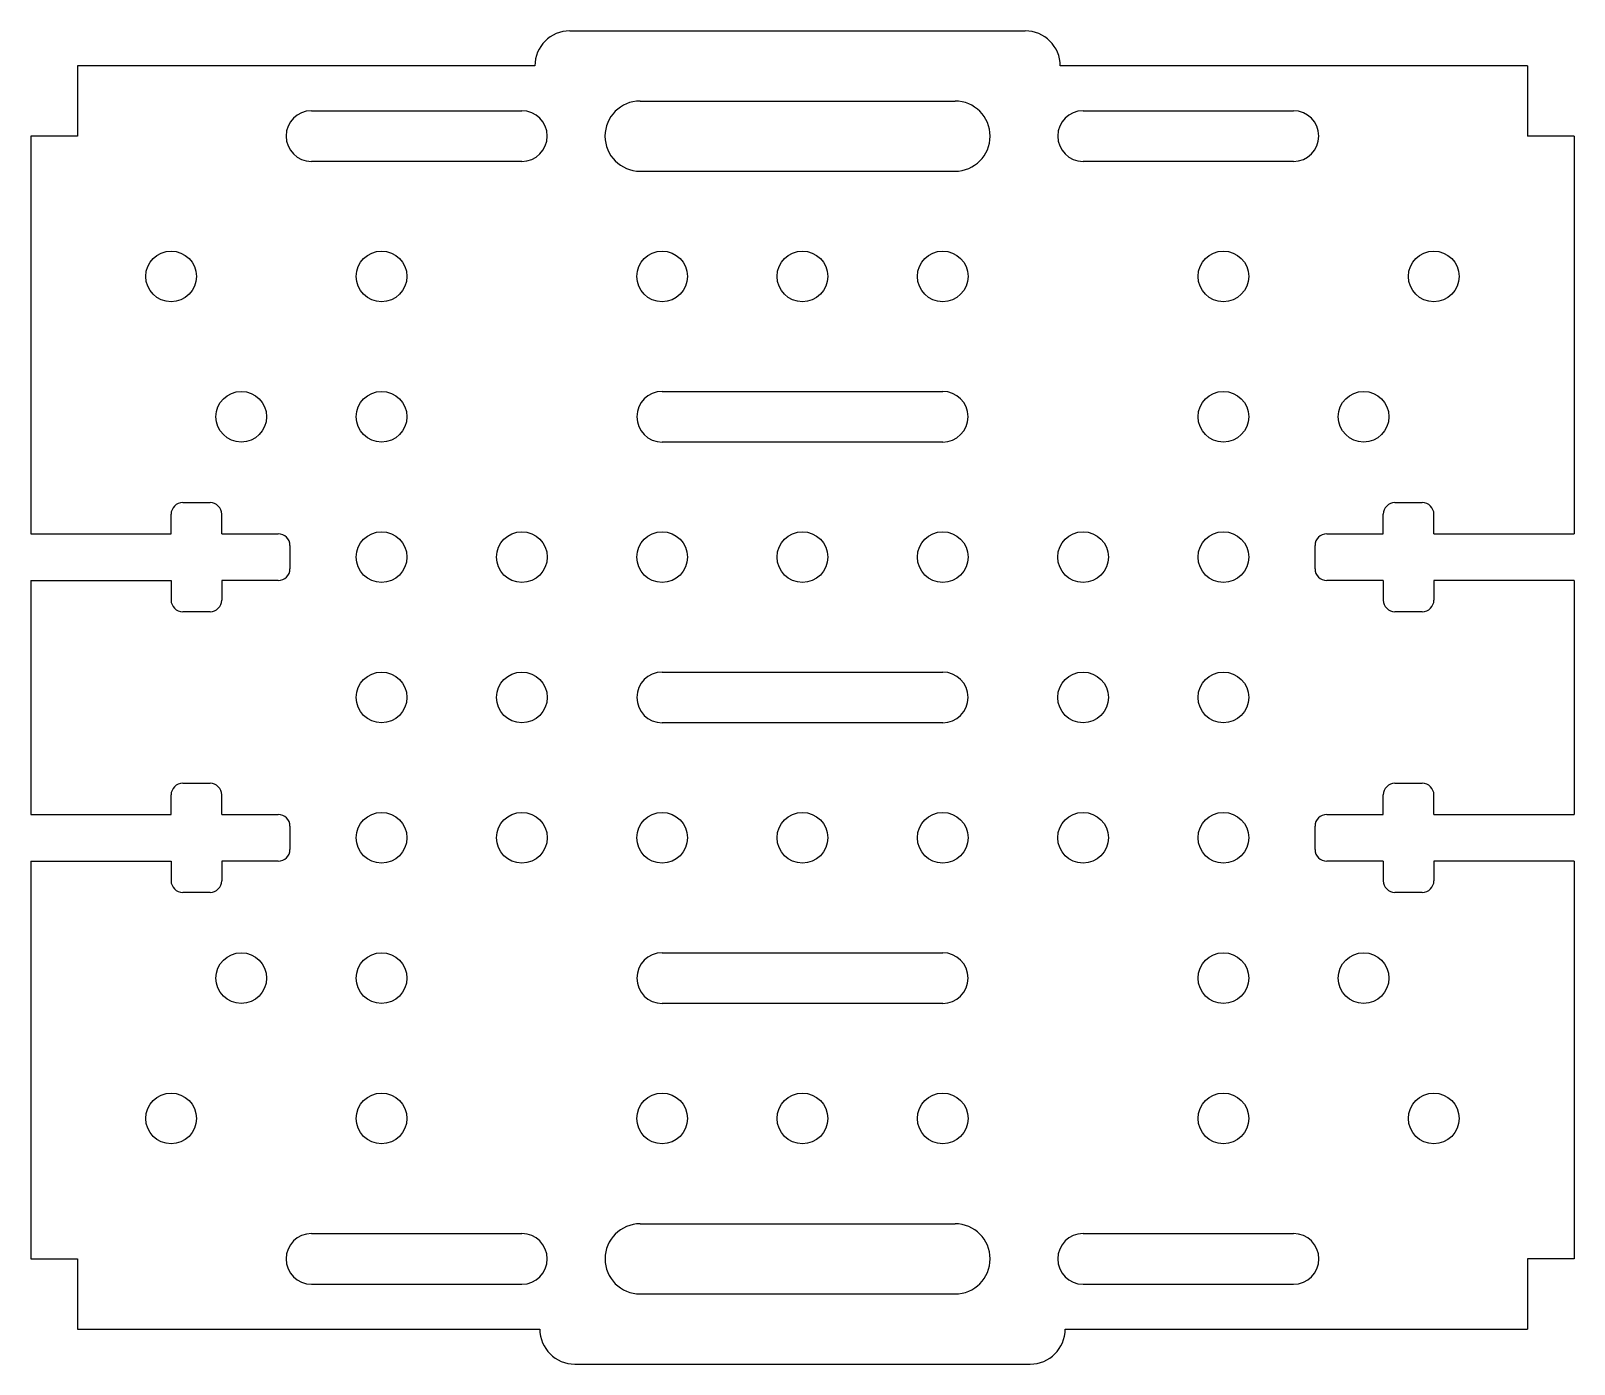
# Model space of a CAD drawing. Header units: millimetres. Extents: x -1482.7 to -1383.7, y 313.7 to 399.2.
import ezdxf

# ---------------------------------------------------------------- set-up
doc = ezdxf.new("R2010")
doc.units = ezdxf.units.MM
doc.layers.add('Default', color=7, linetype='Continuous')
doc.layers.add('Drill_Bottom', color=7, linetype='Continuous')

msp = doc.modelspace()

# ---------------------------------------------------------------- linework, layer by layer
at = {"layer": 'Default', "color": 7, "linetype": 'Continuous'}
for p, q in [((-1448.147, 399.158), (-1418.942, 399.158)), ((-1479.727, 396.908), (-1479.727, 392.408)), ((-1450.397, 396.908), (-1479.727, 396.908)), ((-1386.727, 396.908), (-1416.692, 396.908)), ((-1386.727, 396.908), (-1386.727, 392.408)), ((-1464.73, 394.038), (-1451.23, 394.038)), ((-1443.647, 394.658), (-1423.442, 394.658)), ((-1415.23, 394.038), (-1401.73, 394.038)), ((-1479.727, 392.408), (-1482.727, 392.408)), ((-1482.727, 392.408), (-1482.727, 366.908)), ((-1383.727, 392.408), (-1386.727, 392.408)), ((-1383.727, 392.408), (-1383.727, 366.908)), ((-1451.23, 390.788), (-1464.73, 390.788)), ((-1443.647, 390.158), (-1423.442, 390.158)), ((-1401.73, 390.788), (-1415.23, 390.788)), ((-1442.23, 376.038), (-1424.23, 376.038)), ((-1442.23, 376.038), (-1424.23, 376.038)), ((-1424.23, 372.788), (-1442.23, 372.788)), ((-1424.23, 372.788), (-1442.23, 372.788)), ((-1472.982, 368.908), (-1471.232, 368.908)), ((-1395.222, 368.908), (-1393.472, 368.908)), ((-1473.732, 366.908), (-1473.732, 368.158)), ((-1470.482, 366.908), (-1470.482, 368.158)), ((-1395.972, 366.908), (-1395.972, 368.158)), ((-1392.722, 366.908), (-1392.722, 368.158)), ((-1482.727, 366.908), (-1473.732, 366.908)), ((-1470.482, 366.908), (-1466.857, 366.908)), ((-1399.597, 366.908), (-1395.972, 366.908)), ((-1392.722, 366.908), (-1383.727, 366.908)), ((-1466.107, 366.158), (-1466.107, 364.658)), ((-1400.347, 364.658), (-1400.347, 366.158)), ((-1482.727, 363.908), (-1473.732, 363.908)), ((-1482.727, 363.908), (-1482.727, 348.908)), ((-1473.732, 363.908), (-1473.732, 362.658)), ((-1466.857, 363.908), (-1470.482, 363.908)), ((-1470.482, 363.908), (-1470.482, 362.658)), ((-1395.972, 363.908), (-1399.597, 363.908)), ((-1395.972, 363.908), (-1395.972, 362.658)), ((-1383.727, 363.908), (-1392.722, 363.908)), ((-1392.722, 363.908), (-1392.722, 362.658)), ((-1383.727, 363.908), (-1383.727, 348.908)), ((-1471.232, 361.908), (-1472.982, 361.908)), ((-1393.472, 361.908), (-1395.222, 361.908)), ((-1442.23, 358.038), (-1424.23, 358.038)), ((-1424.23, 354.788), (-1442.23, 354.788)), ((-1472.982, 350.908), (-1471.232, 350.908)), ((-1395.222, 350.908), (-1393.472, 350.908)), ((-1473.732, 348.908), (-1473.732, 350.158)), ((-1470.482, 348.908), (-1470.482, 350.158)), ((-1395.972, 348.908), (-1395.972, 350.158)), ((-1392.722, 348.908), (-1392.722, 350.158)), ((-1482.727, 348.908), (-1473.732, 348.908)), ((-1470.482, 348.908), (-1466.857, 348.908)), ((-1399.597, 348.908), (-1395.972, 348.908)), ((-1392.722, 348.908), (-1383.727, 348.908)), ((-1466.107, 348.158), (-1466.107, 346.658)), ((-1400.347, 346.658), (-1400.347, 348.158)), ((-1482.727, 345.908), (-1473.732, 345.908)), ((-1482.727, 345.908), (-1482.727, 320.408)), ((-1473.732, 345.908), (-1473.732, 344.658)), ((-1466.857, 345.908), (-1470.482, 345.908)), ((-1470.482, 345.908), (-1470.482, 344.658)), ((-1395.972, 345.908), (-1399.597, 345.908)), ((-1395.972, 345.908), (-1395.972, 344.658)), ((-1383.727, 345.908), (-1392.722, 345.908)), ((-1392.722, 345.908), (-1392.722, 344.658)), ((-1383.727, 345.908), (-1383.727, 320.408)), ((-1471.232, 343.908), (-1472.982, 343.908)), ((-1393.472, 343.908), (-1395.222, 343.908)), ((-1442.23, 340.038), (-1424.23, 340.038)), ((-1424.23, 336.788), (-1442.23, 336.788)), ((-1464.727, 322.033), (-1451.227, 322.033)), ((-1443.644, 322.658), (-1423.439, 322.658)), ((-1415.227, 322.033), (-1401.727, 322.033)), ((-1482.727, 320.408), (-1479.727, 320.408)), ((-1479.727, 320.408), (-1479.727, 315.908)), ((-1383.727, 320.408), (-1386.727, 320.408)), ((-1386.727, 320.408), (-1386.727, 315.908)), ((-1464.727, 318.783), (-1451.227, 318.783)), ((-1415.227, 318.783), (-1401.727, 318.783)), ((-1443.644, 318.158), (-1423.439, 318.158)), ((-1479.727, 315.908), (-1450.08, 315.908)), ((-1416.374, 315.908), (-1386.727, 315.908)), ((-1447.83, 313.658), (-1418.624, 313.658))]:
    msp.add_line(p, q, dxfattribs=at)
for centre, start, end in [((-1472.982, 368.158), 90, 180), ((-1471.232, 368.158), 0, 90), ((-1395.222, 368.158), 90, 180), ((-1393.472, 368.158), 0, 90), ((-1466.857, 366.158), 0, 90), ((-1399.597, 366.158), 90, 180), ((-1466.857, 364.658), 270, 0), ((-1399.597, 364.658), 180, 270), ((-1472.982, 362.658), 180, 270), ((-1471.232, 362.658), 270, 0), ((-1395.222, 362.658), 180, 270), ((-1393.472, 362.658), 270, 0), ((-1472.982, 350.158), 90, 180), ((-1471.232, 350.158), 0, 90), ((-1395.222, 350.158), 90, 180), ((-1393.472, 350.158), 0, 90), ((-1466.857, 348.158), 0, 90), ((-1399.597, 348.158), 90, 180), ((-1466.857, 346.658), 270, 0), ((-1399.597, 346.658), 180, 270), ((-1472.982, 344.658), 180, 270), ((-1471.232, 344.658), 270, 0), ((-1395.222, 344.658), 180, 270), ((-1393.472, 344.658), 270, 0)]:
    msp.add_arc(centre, 0.75, start, end, dxfattribs=at)
at = {"layer": 'Drill_Bottom', "color": 7, "linetype": 'Continuous'}
for centre in [(-1473.73, 383.413), (-1460.23, 383.413), (-1442.23, 383.413), (-1433.23, 383.413), (-1424.23, 383.413), (-1406.23, 383.413), (-1392.73, 383.413), (-1469.23, 374.413), (-1460.23, 374.413), (-1406.23, 374.413), (-1397.23, 374.413), (-1460.23, 365.413), (-1451.23, 365.413), (-1442.23, 365.413), (-1433.23, 365.413), (-1424.23, 365.413), (-1415.23, 365.413), (-1406.23, 365.413), (-1460.23, 356.413), (-1451.23, 356.413), (-1415.23, 356.413), (-1406.23, 356.413), (-1460.23, 347.413), (-1451.23, 347.413), (-1442.23, 347.413), (-1433.23, 347.413), (-1424.23, 347.413), (-1415.23, 347.413), (-1406.23, 347.413), (-1469.23, 338.413), (-1460.23, 338.413), (-1406.23, 338.413), (-1397.23, 338.413), (-1473.73, 329.413), (-1460.23, 329.413), (-1442.23, 329.413), (-1433.23, 329.413), (-1424.23, 329.413), (-1406.23, 329.413), (-1392.73, 329.413)]:
    msp.add_circle(centre, 1.625, dxfattribs=at)
for centre, radius, start, end in [((-1448.147, 396.908), 2.25, 90, 180), ((-1418.942, 396.908), 2.25, 0, 90), ((-1464.73, 392.413), 1.625, 90, 270), ((-1451.23, 392.413), 1.625, 270, 90), ((-1443.647, 392.408), 2.25, 90, 270), ((-1423.442, 392.408), 2.25, 270, 90), ((-1415.23, 392.413), 1.625, 90, 270), ((-1401.73, 392.413), 1.625, 270, 90), ((-1442.23, 374.413), 1.625, 90, 270), ((-1442.23, 374.413), 1.625, 90, 270), ((-1424.23, 374.413), 1.625, 270, 90), ((-1424.23, 374.413), 1.625, 270, 90), ((-1442.23, 356.413), 1.625, 90, 270), ((-1424.23, 356.413), 1.625, 270, 90), ((-1442.23, 338.413), 1.625, 90, 270), ((-1424.23, 338.413), 1.625, 270, 90), ((-1464.727, 320.408), 1.625, 90, 270), ((-1451.227, 320.408), 1.625, 270, 90), ((-1443.644, 320.408), 2.25, 90, 270), ((-1423.439, 320.408), 2.25, 270, 90), ((-1415.227, 320.408), 1.625, 90, 270), ((-1401.727, 320.408), 1.625, 270, 90), ((-1447.83, 315.908), 2.25, 180, 270), ((-1418.624, 315.908), 2.25, 270, 0)]:
    msp.add_arc(centre, radius, start, end, dxfattribs=at)

doc.saveas('drawing.dxf')
